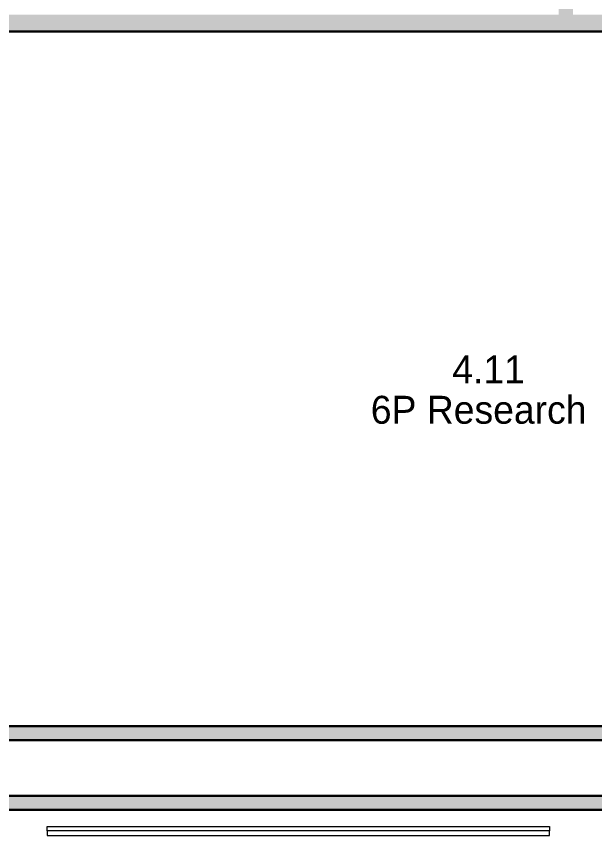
# Model space of a CAD drawing. Header units: millimetres. Extents: x 79795 to 317870, y -36033 to 97293.
# Drawn here: x 217311 to 221455, y 14922 to 20794 of the extents above; entities that cross this region are included whole.
import ezdxf

# ---------------------------------------------------------------- set-up
doc = ezdxf.new("R2010")
doc.units = ezdxf.units.MM
doc.header["$MEASUREMENT"] = 0
for name, color, linetype, lineweight in [('A-AREA-IDEN', 7, 'CONTINUOUS', 9), ('CSM-STL-XX-ZZ-M3-A-XXXX-00001_detached _19_04_21__rvt-1-Level 4$0$A-WALL', 7, 'CONTINUOUS', 9), ('CSM-STL-XX-ZZ-M3-A-XXXX-00001_detached _19_04_21__rvt-1-Level 4$0$A-WALL-PATT', 7, 'CONTINUOUS', 9), ('CSM-STL-XX-ZZ-M3-A-XXXX-00001_detached _19_04_21__rvt-1-Level 4$0$I-FURN', 8, 'CONTINUOUS', 9), ('CSM-STL-XX-ZZ-M3-A-XXXX-00001_detached _19_04_21__rvt-1-Level 4$0$I-WALL', 7, 'CONTINUOUS', 9)]:
    doc.layers.add(name, color=color, linetype=linetype, lineweight=lineweight)
doc.styles.add('Century Gothic', font='GOTHIC.TTF', dxfattribs={"height": 200})

msp = doc.modelspace()

# ---------------------------------------------------------------- hatches: boundary and pattern name
at = {"layer": 'CSM-STL-XX-ZZ-M3-A-XXXX-00001_detached _19_04_21__rvt-1-Level 4$0$A-WALL-PATT'}
for points in [[(221198.8, 20685.3), (221300.8, 20685.3), (221300.8, 23315.3), (221198.8, 23315.3), (221198.8, 20807.3)], [(221198.8, 20685.3), (221198.8, 20807.3), (216830.8, 20807.3), (216830.8, 20685.3), (220178.7, 20685.3)], [(224726.8, 20685.3), (224726.8, 20807.3), (221300.8, 20807.3), (221300.8, 20685.3), (224364.6, 20685.3)], [(221749.8, 15606.3), (221850.8, 15606.3), (221850.8, 15707.3), (216807.8, 15707.3), (216807.8, 15606.3), (217786.8, 15606.3)], [(221850.8, 15107.3), (221850.8, 15208.3), (216807.8, 15208.3), (216807.8, 15107.3), (217786.8, 15107.3)]]:
    msp.add_hatch(color=256, dxfattribs=at).paths.add_polyline_path(points, flags=0)

# ---------------------------------------------------------------- linework, layer by layer
at = {"layer": 'CSM-STL-XX-ZZ-M3-A-XXXX-00001_detached _19_04_21__rvt-1-Level 4$0$A-WALL', "lineweight": 30}
for p, q in [((216830.8, 20685.3), (221198.8, 20685.3)), ((221300.8, 20685.3), (224726.8, 20685.3))]:
    msp.add_line(p, q, dxfattribs=at)
at = {"layer": 'CSM-STL-XX-ZZ-M3-A-XXXX-00001_detached _19_04_21__rvt-1-Level 4$0$I-FURN'}
for p, q in [((217533.1, 14957.4), (217533.1, 14987.4)), ((217533.1, 14987.4), (221133.1, 14987.4)), ((221133.1, 14987.4), (221133.1, 14957.4)), ((221133.1, 14957.4), (217533.1, 14957.4)), ((221133.1, 14957.4), (217533.1, 14957.4)), ((217533.1, 14957.4), (217533.1, 14922.4)), ((217533.1, 14922.4), (221133.1, 14922.4)), ((221133.1, 14922.4), (221133.1, 14957.4))]:
    msp.add_line(p, q, dxfattribs=at)
at = {"layer": 'CSM-STL-XX-ZZ-M3-A-XXXX-00001_detached _19_04_21__rvt-1-Level 4$0$I-WALL', "lineweight": 30}
for p, q in [((221198.8, 20685.3), (221300.8, 20685.3)), ((221850.8, 15707.3), (216830.8, 15707.3)), ((216807.8, 15606.3), (221749.8, 15606.3)), ((221749.8, 15208.3), (216807.8, 15208.3)), ((216807.8, 15107.3), (221850.8, 15107.3))]:
    msp.add_line(p, q, dxfattribs=at)

# ---------------------------------------------------------------- texts
at = {"layer": 'A-AREA-IDEN', "style": 'Century Gothic'}
for s, p in [('4.11', (220435.1, 18163.6)), ('6P Research', (219851.4, 17874.6))]:
    msp.add_text(s, height=200, dxfattribs=at).set_placement(p)

doc.saveas('drawing.dxf')
